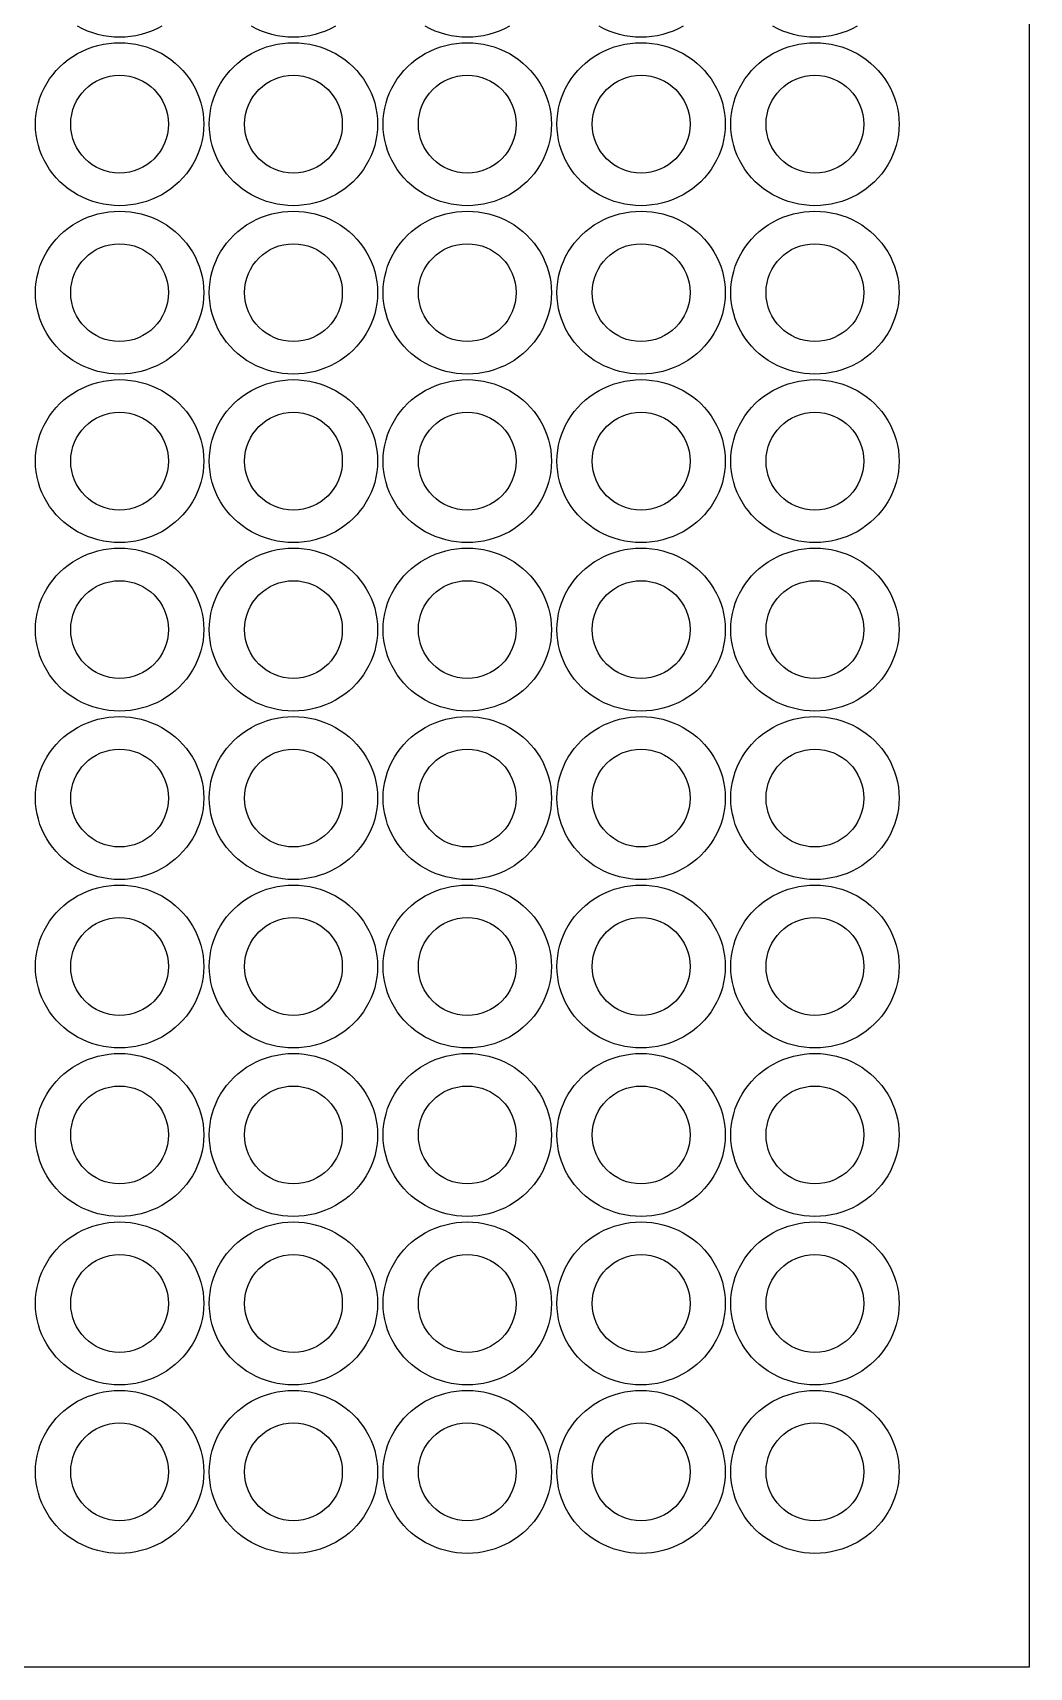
# Model space of a CAD drawing. Extents: x -40 to 224, y -344 to 113.
# Drawn here: x 132.7 to 224.5, y -343.6 to -193.2 of the extents above; entities that cross this region are included whole.
import ezdxf

# ---------------------------------------------------------------- set-up
doc = ezdxf.new("R2010")
doc.units = 0
doc.layers.add('Capa_1', color=7, linetype='CONTINUOUS')

msp = doc.modelspace()

# ---------------------------------------------------------------- linework, layer by layer
at = {"layer": 'Capa_1', "color": 7}
for points in [[(25, -44.12762), (224.46117, -44.12762), (224.46117, -343.5888), (25, -343.5888)], [(148.476584, -201.608214)], [(164.476584, -201.608214)], [(180.476584, -201.608214)], [(196.476584, -201.608214)], [(212.476584, -201.608214)], [(148.476584, -217.108214)], [(164.476584, -217.108214)], [(180.476584, -217.108214)], [(196.476584, -217.108214)], [(212.476584, -217.108214)], [(148.476584, -232.608214)], [(164.476584, -232.608214)], [(180.476584, -232.608214)], [(196.476584, -232.608214)], [(212.476584, -232.608214)], [(148.476584, -248.108214)], [(164.476584, -248.108214)], [(180.476584, -248.108214)], [(196.476584, -248.108214)], [(212.476584, -248.108214)], [(148.476584, -263.608214)], [(164.476584, -263.608214)], [(180.476584, -263.608214)], [(196.476584, -263.608214)], [(212.476584, -263.608214)], [(148.476584, -279.108214)], [(164.476584, -279.108214)], [(180.476584, -279.108214)], [(196.476584, -279.108214)], [(212.476584, -279.108214)], [(148.476584, -294.608214)], [(164.476584, -294.608214)], [(180.476584, -294.608214)], [(196.476584, -294.608214)], [(212.476584, -294.608214)], [(148.476584, -310.108214)], [(164.476584, -310.108214)], [(180.476584, -310.108214)], [(196.476584, -310.108214)], [(212.476584, -310.108214)], [(148.476584, -325.608214)], [(164.476584, -325.608214)], [(180.476584, -325.608214)], [(196.476584, -325.608214)], [(212.476584, -325.608214)]]:
    msp.add_lwpolyline(points, close=True, dxfattribs=at)
at = {"layer": 'Capa_1', "color": 5}
for points in [[(145.230584, -201.608214)], [(161.230584, -201.608214)], [(177.230584, -201.608214)], [(193.230584, -201.608214)], [(209.230584, -201.608214)], [(145.230584, -217.108214)], [(161.230584, -217.108214)], [(177.230584, -217.108214)], [(193.230584, -217.108214)], [(209.230584, -217.108214)], [(145.230584, -232.608214)], [(161.230584, -232.608214)], [(177.230584, -232.608214)], [(193.230584, -232.608214)], [(209.230584, -232.608214)], [(145.230584, -248.108214)], [(161.230584, -248.108214)], [(177.230584, -248.108214)], [(193.230584, -248.108214)], [(209.230584, -248.108214)], [(145.230584, -263.608214)], [(161.230584, -263.608214)], [(177.230584, -263.608214)], [(193.230584, -263.608214)], [(209.230584, -263.608214)], [(145.230584, -279.108214)], [(161.230584, -279.108214)], [(177.230584, -279.108214)], [(193.230584, -279.108214)], [(209.230584, -279.108214)], [(145.230584, -294.608214)], [(161.230584, -294.608214)], [(177.230584, -294.608214)], [(193.230584, -294.608214)], [(209.230584, -294.608214)], [(145.230584, -310.108214)], [(161.230584, -310.108214)], [(177.230584, -310.108214)], [(193.230584, -310.108214)], [(209.230584, -310.108214)], [(145.230584, -325.608214)], [(161.230584, -325.608214)], [(177.230584, -325.608214)], [(193.230584, -325.608214)], [(209.230584, -325.608214)]]:
    msp.add_lwpolyline(points, close=True, dxfattribs=at)
at = {"layer": 'Capa_1', "color": 7}
for points in [[(144.603584, -192.599941), (142.206963, -193.938972), (139.254204, -193.938972), (136.857583, -192.599941)], [(136.857583, -195.116486), (139.254204, -193.777455), (142.206963, -193.777455), (144.603584, -195.116486)], [(160.603584, -192.599941), (158.206963, -193.938972), (155.254204, -193.938972), (152.857583, -192.599941)], [(152.857583, -195.116486), (155.254204, -193.777455), (158.206963, -193.777455), (160.603584, -195.116486)], [(176.603584, -192.599941), (174.206963, -193.938972), (171.254204, -193.938972), (168.857583, -192.599941)], [(168.857583, -195.116486), (171.254204, -193.777455), (174.206963, -193.777455), (176.603584, -195.116486)], [(192.603584, -192.599941), (190.206963, -193.938972), (187.254204, -193.938972), (184.857583, -192.599941)], [(184.857583, -195.116486), (187.254204, -193.777455), (190.206963, -193.777455), (192.603584, -195.116486)], [(208.603584, -192.599941), (206.206963, -193.938972), (203.254204, -193.938972), (200.857583, -192.599941)], [(200.857583, -195.116486), (203.254204, -193.777455), (206.206963, -193.777455), (208.603584, -195.116486)], [(132.984583, -201.608214), (132.984583, -198.93015), (134.460962, -196.455518), (136.857583, -195.116486)], [(144.603584, -195.116486), (147.000205, -196.455518), (148.476584, -198.93015), (148.476584, -201.608214)], [(148.984583, -201.608214), (148.984583, -198.93015), (150.460962, -196.455518), (152.857583, -195.116486)], [(160.603584, -195.116486), (163.000205, -196.455518), (164.476584, -198.93015), (164.476584, -201.608214)], [(164.984583, -201.608214), (164.984583, -198.93015), (166.460962, -196.455518), (168.857583, -195.116486)], [(176.603584, -195.116486), (179.000205, -196.455518), (180.476584, -198.93015), (180.476584, -201.608214)], [(180.984583, -201.608214), (180.984583, -198.93015), (182.460962, -196.455518), (184.857583, -195.116486)], [(192.603584, -195.116486), (195.000205, -196.455518), (196.476584, -198.93015), (196.476584, -201.608214)], [(196.984583, -201.608214), (196.984583, -198.93015), (198.460962, -196.455518), (200.857583, -195.116486)], [(208.603584, -195.116486), (211.000205, -196.455518), (212.476584, -198.93015), (212.476584, -201.608214)], [(136.857583, -208.099941), (134.460962, -206.760909), (132.984583, -204.286277), (132.984583, -201.608214)], [(148.476584, -201.608214), (148.476584, -204.286277), (147.000205, -206.760909), (144.603584, -208.099941)], [(152.857583, -208.099941), (150.460962, -206.760909), (148.984583, -204.286277), (148.984583, -201.608214)], [(164.476584, -201.608214), (164.476584, -204.286277), (163.000205, -206.760909), (160.603584, -208.099941)], [(168.857583, -208.099941), (166.460962, -206.760909), (164.984583, -204.286277), (164.984583, -201.608214)], [(180.476584, -201.608214), (180.476584, -204.286277), (179.000205, -206.760909), (176.603584, -208.099941)], [(184.857583, -208.099941), (182.460962, -206.760909), (180.984583, -204.286277), (180.984583, -201.608214)], [(196.476584, -201.608214), (196.476584, -204.286277), (195.000205, -206.760909), (192.603584, -208.099941)], [(200.857583, -208.099941), (198.460962, -206.760909), (196.984583, -204.286277), (196.984583, -201.608214)], [(212.476584, -201.608214), (212.476584, -204.286277), (211.000205, -206.760909), (208.603584, -208.099941)], [(144.603584, -208.099941), (142.206963, -209.438972), (139.254204, -209.438972), (136.857583, -208.099941)], [(160.603584, -208.099941), (158.206963, -209.438972), (155.254204, -209.438972), (152.857583, -208.099941)], [(176.603584, -208.099941), (174.206963, -209.438972), (171.254204, -209.438972), (168.857583, -208.099941)], [(192.603584, -208.099941), (190.206963, -209.438972), (187.254204, -209.438972), (184.857583, -208.099941)], [(208.603584, -208.099941), (206.206963, -209.438972), (203.254204, -209.438972), (200.857583, -208.099941)], [(136.857583, -210.616486), (139.254204, -209.277455), (142.206963, -209.277455), (144.603584, -210.616486)], [(152.857583, -210.616486), (155.254204, -209.277455), (158.206963, -209.277455), (160.603584, -210.616486)], [(168.857583, -210.616486), (171.254204, -209.277455), (174.206963, -209.277455), (176.603584, -210.616486)], [(184.857583, -210.616486), (187.254204, -209.277455), (190.206963, -209.277455), (192.603584, -210.616486)], [(200.857583, -210.616486), (203.254204, -209.277455), (206.206963, -209.277455), (208.603584, -210.616486)], [(132.984583, -217.108214), (132.984583, -214.43015), (134.460962, -211.955518), (136.857583, -210.616486)], [(144.603584, -210.616486), (147.000205, -211.955518), (148.476584, -214.43015), (148.476584, -217.108214)], [(148.984583, -217.108214), (148.984583, -214.43015), (150.460962, -211.955518), (152.857583, -210.616486)], [(160.603584, -210.616486), (163.000205, -211.955518), (164.476584, -214.43015), (164.476584, -217.108214)], [(164.984583, -217.108214), (164.984583, -214.43015), (166.460962, -211.955518), (168.857583, -210.616486)], [(176.603584, -210.616486), (179.000205, -211.955518), (180.476584, -214.43015), (180.476584, -217.108214)], [(180.984583, -217.108214), (180.984583, -214.43015), (182.460962, -211.955518), (184.857583, -210.616486)], [(192.603584, -210.616486), (195.000205, -211.955518), (196.476584, -214.43015), (196.476584, -217.108214)], [(196.984583, -217.108214), (196.984583, -214.43015), (198.460962, -211.955518), (200.857583, -210.616486)], [(208.603584, -210.616486), (211.000205, -211.955518), (212.476584, -214.43015), (212.476584, -217.108214)], [(136.857583, -223.599941), (134.460962, -222.260909), (132.984583, -219.786277), (132.984583, -217.108214)], [(148.476584, -217.108214), (148.476584, -219.786277), (147.000205, -222.260909), (144.603584, -223.599941)], [(152.857583, -223.599941), (150.460962, -222.260909), (148.984583, -219.786277), (148.984583, -217.108214)], [(164.476584, -217.108214), (164.476584, -219.786277), (163.000205, -222.260909), (160.603584, -223.599941)], [(168.857583, -223.599941), (166.460962, -222.260909), (164.984583, -219.786277), (164.984583, -217.108214)], [(180.476584, -217.108214), (180.476584, -219.786277), (179.000205, -222.260909), (176.603584, -223.599941)], [(184.857583, -223.599941), (182.460962, -222.260909), (180.984583, -219.786277), (180.984583, -217.108214)], [(196.476584, -217.108214), (196.476584, -219.786277), (195.000205, -222.260909), (192.603584, -223.599941)], [(200.857583, -223.599941), (198.460962, -222.260909), (196.984583, -219.786277), (196.984583, -217.108214)], [(212.476584, -217.108214), (212.476584, -219.786277), (211.000205, -222.260909), (208.603584, -223.599941)], [(144.603584, -223.599941), (142.206963, -224.938972), (139.254204, -224.938972), (136.857583, -223.599941)], [(160.603584, -223.599941), (158.206963, -224.938972), (155.254204, -224.938972), (152.857583, -223.599941)], [(176.603584, -223.599941), (174.206963, -224.938972), (171.254204, -224.938972), (168.857583, -223.599941)], [(192.603584, -223.599941), (190.206963, -224.938972), (187.254204, -224.938972), (184.857583, -223.599941)], [(208.603584, -223.599941), (206.206963, -224.938972), (203.254204, -224.938972), (200.857583, -223.599941)], [(136.857583, -226.116486), (139.254204, -224.777455), (142.206963, -224.777455), (144.603584, -226.116486)], [(152.857583, -226.116486), (155.254204, -224.777455), (158.206963, -224.777455), (160.603584, -226.116486)], [(168.857583, -226.116486), (171.254204, -224.777455), (174.206963, -224.777455), (176.603584, -226.116486)], [(184.857583, -226.116486), (187.254204, -224.777455), (190.206963, -224.777455), (192.603584, -226.116486)], [(200.857583, -226.116486), (203.254204, -224.777455), (206.206963, -224.777455), (208.603584, -226.116486)], [(132.984583, -232.608214), (132.984583, -229.93015), (134.460962, -227.455518), (136.857583, -226.116486)], [(144.603584, -226.116486), (147.000205, -227.455518), (148.476584, -229.93015), (148.476584, -232.608214)], [(148.984583, -232.608214), (148.984583, -229.93015), (150.460962, -227.455518), (152.857583, -226.116486)], [(160.603584, -226.116486), (163.000205, -227.455518), (164.476584, -229.93015), (164.476584, -232.608214)], [(164.984583, -232.608214), (164.984583, -229.93015), (166.460962, -227.455518), (168.857583, -226.116486)], [(176.603584, -226.116486), (179.000205, -227.455518), (180.476584, -229.93015), (180.476584, -232.608214)], [(180.984583, -232.608214), (180.984583, -229.93015), (182.460962, -227.455518), (184.857583, -226.116486)], [(192.603584, -226.116486), (195.000205, -227.455518), (196.476584, -229.93015), (196.476584, -232.608214)], [(196.984583, -232.608214), (196.984583, -229.93015), (198.460962, -227.455518), (200.857583, -226.116486)], [(208.603584, -226.116486), (211.000205, -227.455518), (212.476584, -229.93015), (212.476584, -232.608214)], [(136.857583, -239.099941), (134.460962, -237.760909), (132.984583, -235.286277), (132.984583, -232.608214)], [(148.476584, -232.608214), (148.476584, -235.286277), (147.000205, -237.760909), (144.603584, -239.099941)], [(152.857583, -239.099941), (150.460962, -237.760909), (148.984583, -235.286277), (148.984583, -232.608214)], [(164.476584, -232.608214), (164.476584, -235.286277), (163.000205, -237.760909), (160.603584, -239.099941)], [(168.857583, -239.099941), (166.460962, -237.760909), (164.984583, -235.286277), (164.984583, -232.608214)], [(180.476584, -232.608214), (180.476584, -235.286277), (179.000205, -237.760909), (176.603584, -239.099941)], [(184.857583, -239.099941), (182.460962, -237.760909), (180.984583, -235.286277), (180.984583, -232.608214)], [(196.476584, -232.608214), (196.476584, -235.286277), (195.000205, -237.760909), (192.603584, -239.099941)], [(200.857583, -239.099941), (198.460962, -237.760909), (196.984583, -235.286277), (196.984583, -232.608214)], [(212.476584, -232.608214), (212.476584, -235.286277), (211.000205, -237.760909), (208.603584, -239.099941)], [(144.603584, -239.099941), (142.206963, -240.438972), (139.254204, -240.438972), (136.857583, -239.099941)], [(160.603584, -239.099941), (158.206963, -240.438972), (155.254204, -240.438972), (152.857583, -239.099941)], [(176.603584, -239.099941), (174.206963, -240.438972), (171.254204, -240.438972), (168.857583, -239.099941)], [(192.603584, -239.099941), (190.206963, -240.438972), (187.254204, -240.438972), (184.857583, -239.099941)], [(208.603584, -239.099941), (206.206963, -240.438972), (203.254204, -240.438972), (200.857583, -239.099941)], [(136.857583, -241.616486), (139.254204, -240.277455), (142.206963, -240.277455), (144.603584, -241.616486)], [(152.857583, -241.616486), (155.254204, -240.277455), (158.206963, -240.277455), (160.603584, -241.616486)], [(168.857583, -241.616486), (171.254204, -240.277455), (174.206963, -240.277455), (176.603584, -241.616486)], [(184.857583, -241.616486), (187.254204, -240.277455), (190.206963, -240.277455), (192.603584, -241.616486)], [(200.857583, -241.616486), (203.254204, -240.277455), (206.206963, -240.277455), (208.603584, -241.616486)], [(132.984583, -248.108214), (132.984583, -245.43015), (134.460962, -242.955518), (136.857583, -241.616486)], [(144.603584, -241.616486), (147.000205, -242.955518), (148.476584, -245.43015), (148.476584, -248.108214)], [(148.984583, -248.108214), (148.984583, -245.43015), (150.460962, -242.955518), (152.857583, -241.616486)], [(160.603584, -241.616486), (163.000205, -242.955518), (164.476584, -245.43015), (164.476584, -248.108214)], [(164.984583, -248.108214), (164.984583, -245.43015), (166.460962, -242.955518), (168.857583, -241.616486)], [(176.603584, -241.616486), (179.000205, -242.955518), (180.476584, -245.43015), (180.476584, -248.108214)], [(180.984583, -248.108214), (180.984583, -245.43015), (182.460962, -242.955518), (184.857583, -241.616486)], [(192.603584, -241.616486), (195.000205, -242.955518), (196.476584, -245.43015), (196.476584, -248.108214)], [(196.984583, -248.108214), (196.984583, -245.43015), (198.460962, -242.955518), (200.857583, -241.616486)], [(208.603584, -241.616486), (211.000205, -242.955518), (212.476584, -245.43015), (212.476584, -248.108214)], [(136.857583, -254.599941), (134.460962, -253.260909), (132.984583, -250.786277), (132.984583, -248.108214)], [(148.476584, -248.108214), (148.476584, -250.786277), (147.000205, -253.260909), (144.603584, -254.599941)], [(152.857583, -254.599941), (150.460962, -253.260909), (148.984583, -250.786277), (148.984583, -248.108214)], [(164.476584, -248.108214), (164.476584, -250.786277), (163.000205, -253.260909), (160.603584, -254.599941)], [(168.857583, -254.599941), (166.460962, -253.260909), (164.984583, -250.786277), (164.984583, -248.108214)], [(180.476584, -248.108214), (180.476584, -250.786277), (179.000205, -253.260909), (176.603584, -254.599941)], [(184.857583, -254.599941), (182.460962, -253.260909), (180.984583, -250.786277), (180.984583, -248.108214)], [(196.476584, -248.108214), (196.476584, -250.786277), (195.000205, -253.260909), (192.603584, -254.599941)], [(200.857583, -254.599941), (198.460962, -253.260909), (196.984583, -250.786277), (196.984583, -248.108214)], [(212.476584, -248.108214), (212.476584, -250.786277), (211.000205, -253.260909), (208.603584, -254.599941)], [(144.603584, -254.599941), (142.206963, -255.938972), (139.254204, -255.938972), (136.857583, -254.599941)], [(160.603584, -254.599941), (158.206963, -255.938972), (155.254204, -255.938972), (152.857583, -254.599941)], [(176.603584, -254.599941), (174.206963, -255.938972), (171.254204, -255.938972), (168.857583, -254.599941)], [(192.603584, -254.599941), (190.206963, -255.938972), (187.254204, -255.938972), (184.857583, -254.599941)], [(208.603584, -254.599941), (206.206963, -255.938972), (203.254204, -255.938972), (200.857583, -254.599941)], [(132.984583, -263.608214), (132.984583, -260.93015), (134.460962, -258.455518), (136.857583, -257.116486)], [(136.857583, -257.116486), (139.254204, -255.777455), (142.206963, -255.777455), (144.603584, -257.116486)], [(144.603584, -257.116486), (147.000205, -258.455518), (148.476584, -260.93015), (148.476584, -263.608214)], [(148.984583, -263.608214), (148.984583, -260.93015), (150.460962, -258.455518), (152.857583, -257.116486)], [(152.857583, -257.116486), (155.254204, -255.777455), (158.206963, -255.777455), (160.603584, -257.116486)], [(160.603584, -257.116486), (163.000205, -258.455518), (164.476584, -260.93015), (164.476584, -263.608214)], [(164.984583, -263.608214), (164.984583, -260.93015), (166.460962, -258.455518), (168.857583, -257.116486)], [(168.857583, -257.116486), (171.254204, -255.777455), (174.206963, -255.777455), (176.603584, -257.116486)], [(176.603584, -257.116486), (179.000205, -258.455518), (180.476584, -260.93015), (180.476584, -263.608214)], [(180.984583, -263.608214), (180.984583, -260.93015), (182.460962, -258.455518), (184.857583, -257.116486)], [(184.857583, -257.116486), (187.254204, -255.777455), (190.206963, -255.777455), (192.603584, -257.116486)], [(192.603584, -257.116486), (195.000205, -258.455518), (196.476584, -260.93015), (196.476584, -263.608214)], [(196.984583, -263.608214), (196.984583, -260.93015), (198.460962, -258.455518), (200.857583, -257.116486)], [(200.857583, -257.116486), (203.254204, -255.777455), (206.206963, -255.777455), (208.603584, -257.116486)], [(208.603584, -257.116486), (211.000205, -258.455518), (212.476584, -260.93015), (212.476584, -263.608214)], [(136.857583, -270.099941), (134.460962, -268.760909), (132.984583, -266.286277), (132.984583, -263.608214)], [(148.476584, -263.608214), (148.476584, -266.286277), (147.000205, -268.760909), (144.603584, -270.099941)], [(152.857583, -270.099941), (150.460962, -268.760909), (148.984583, -266.286277), (148.984583, -263.608214)], [(164.476584, -263.608214), (164.476584, -266.286277), (163.000205, -268.760909), (160.603584, -270.099941)], [(168.857583, -270.099941), (166.460962, -268.760909), (164.984583, -266.286277), (164.984583, -263.608214)], [(180.476584, -263.608214), (180.476584, -266.286277), (179.000205, -268.760909), (176.603584, -270.099941)], [(184.857583, -270.099941), (182.460962, -268.760909), (180.984583, -266.286277), (180.984583, -263.608214)], [(196.476584, -263.608214), (196.476584, -266.286277), (195.000205, -268.760909), (192.603584, -270.099941)], [(200.857583, -270.099941), (198.460962, -268.760909), (196.984583, -266.286277), (196.984583, -263.608214)], [(212.476584, -263.608214), (212.476584, -266.286277), (211.000205, -268.760909), (208.603584, -270.099941)], [(144.603584, -270.099941), (142.206963, -271.438972), (139.254204, -271.438972), (136.857583, -270.099941)], [(160.603584, -270.099941), (158.206963, -271.438972), (155.254204, -271.438972), (152.857583, -270.099941)], [(176.603584, -270.099941), (174.206963, -271.438972), (171.254204, -271.438972), (168.857583, -270.099941)], [(192.603584, -270.099941), (190.206963, -271.438972), (187.254204, -271.438972), (184.857583, -270.099941)], [(208.603584, -270.099941), (206.206963, -271.438972), (203.254204, -271.438972), (200.857583, -270.099941)], [(136.857583, -272.616486), (139.254204, -271.277455), (142.206963, -271.277455), (144.603584, -272.616486)], [(152.857583, -272.616486), (155.254204, -271.277455), (158.206963, -271.277455), (160.603584, -272.616486)], [(168.857583, -272.616486), (171.254204, -271.277455), (174.206963, -271.277455), (176.603584, -272.616486)], [(184.857583, -272.616486), (187.254204, -271.277455), (190.206963, -271.277455), (192.603584, -272.616486)], [(200.857583, -272.616486), (203.254204, -271.277455), (206.206963, -271.277455), (208.603584, -272.616486)], [(132.984583, -279.108214), (132.984583, -276.43015), (134.460962, -273.955518), (136.857583, -272.616486)], [(144.603584, -272.616486), (147.000205, -273.955518), (148.476584, -276.43015), (148.476584, -279.108214)], [(148.984583, -279.108214), (148.984583, -276.43015), (150.460962, -273.955518), (152.857583, -272.616486)], [(160.603584, -272.616486), (163.000205, -273.955518), (164.476584, -276.43015), (164.476584, -279.108214)], [(164.984583, -279.108214), (164.984583, -276.43015), (166.460962, -273.955518), (168.857583, -272.616486)], [(176.603584, -272.616486), (179.000205, -273.955518), (180.476584, -276.43015), (180.476584, -279.108214)], [(180.984583, -279.108214), (180.984583, -276.43015), (182.460962, -273.955518), (184.857583, -272.616486)], [(192.603584, -272.616486), (195.000205, -273.955518), (196.476584, -276.43015), (196.476584, -279.108214)], [(196.984583, -279.108214), (196.984583, -276.43015), (198.460962, -273.955518), (200.857583, -272.616486)], [(208.603584, -272.616486), (211.000205, -273.955518), (212.476584, -276.43015), (212.476584, -279.108214)], [(136.857583, -285.599941), (134.460962, -284.260909), (132.984583, -281.786277), (132.984583, -279.108214)], [(148.476584, -279.108214), (148.476584, -281.786277), (147.000205, -284.260909), (144.603584, -285.599941)], [(152.857583, -285.599941), (150.460962, -284.260909), (148.984583, -281.786277), (148.984583, -279.108214)], [(164.476584, -279.108214), (164.476584, -281.786277), (163.000205, -284.260909), (160.603584, -285.599941)], [(168.857583, -285.599941), (166.460962, -284.260909), (164.984583, -281.786277), (164.984583, -279.108214)], [(180.476584, -279.108214), (180.476584, -281.786277), (179.000205, -284.260909), (176.603584, -285.599941)], [(184.857583, -285.599941), (182.460962, -284.260909), (180.984583, -281.786277), (180.984583, -279.108214)], [(196.476584, -279.108214), (196.476584, -281.786277), (195.000205, -284.260909), (192.603584, -285.599941)], [(200.857583, -285.599941), (198.460962, -284.260909), (196.984583, -281.786277), (196.984583, -279.108214)], [(212.476584, -279.108214), (212.476584, -281.786277), (211.000205, -284.260909), (208.603584, -285.599941)], [(144.603584, -285.599941), (142.206963, -286.938972), (139.254204, -286.938972), (136.857583, -285.599941)], [(160.603584, -285.599941), (158.206963, -286.938972), (155.254204, -286.938972), (152.857583, -285.599941)], [(176.603584, -285.599941), (174.206963, -286.938972), (171.254204, -286.938972), (168.857583, -285.599941)], [(192.603584, -285.599941), (190.206963, -286.938972), (187.254204, -286.938972), (184.857583, -285.599941)], [(208.603584, -285.599941), (206.206963, -286.938972), (203.254204, -286.938972), (200.857583, -285.599941)], [(136.857583, -288.116486), (139.254204, -286.777455), (142.206963, -286.777455), (144.603584, -288.116486)], [(152.857583, -288.116486), (155.254204, -286.777455), (158.206963, -286.777455), (160.603584, -288.116486)], [(168.857583, -288.116486), (171.254204, -286.777455), (174.206963, -286.777455), (176.603584, -288.116486)], [(184.857583, -288.116486), (187.254204, -286.777455), (190.206963, -286.777455), (192.603584, -288.116486)], [(200.857583, -288.116486), (203.254204, -286.777455), (206.206963, -286.777455), (208.603584, -288.116486)], [(132.984583, -294.608214), (132.984583, -291.93015), (134.460962, -289.455518), (136.857583, -288.116486)], [(144.603584, -288.116486), (147.000205, -289.455518), (148.476584, -291.93015), (148.476584, -294.608214)], [(148.984583, -294.608214), (148.984583, -291.93015), (150.460962, -289.455518), (152.857583, -288.116486)], [(160.603584, -288.116486), (163.000205, -289.455518), (164.476584, -291.93015), (164.476584, -294.608214)], [(164.984583, -294.608214), (164.984583, -291.93015), (166.460962, -289.455518), (168.857583, -288.116486)], [(176.603584, -288.116486), (179.000205, -289.455518), (180.476584, -291.93015), (180.476584, -294.608214)], [(180.984583, -294.608214), (180.984583, -291.93015), (182.460962, -289.455518), (184.857583, -288.116486)], [(192.603584, -288.116486), (195.000205, -289.455518), (196.476584, -291.93015), (196.476584, -294.608214)], [(196.984583, -294.608214), (196.984583, -291.93015), (198.460962, -289.455518), (200.857583, -288.116486)], [(208.603584, -288.116486), (211.000205, -289.455518), (212.476584, -291.93015), (212.476584, -294.608214)], [(136.857583, -301.099941), (134.460962, -299.760909), (132.984583, -297.286277), (132.984583, -294.608214)], [(148.476584, -294.608214), (148.476584, -297.286277), (147.000205, -299.760909), (144.603584, -301.099941)], [(152.857583, -301.099941), (150.460962, -299.760909), (148.984583, -297.286277), (148.984583, -294.608214)], [(164.476584, -294.608214), (164.476584, -297.286277), (163.000205, -299.760909), (160.603584, -301.099941)], [(168.857583, -301.099941), (166.460962, -299.760909), (164.984583, -297.286277), (164.984583, -294.608214)], [(180.476584, -294.608214), (180.476584, -297.286277), (179.000205, -299.760909), (176.603584, -301.099941)], [(184.857583, -301.099941), (182.460962, -299.760909), (180.984583, -297.286277), (180.984583, -294.608214)], [(196.476584, -294.608214), (196.476584, -297.286277), (195.000205, -299.760909), (192.603584, -301.099941)], [(200.857583, -301.099941), (198.460962, -299.760909), (196.984583, -297.286277), (196.984583, -294.608214)], [(212.476584, -294.608214), (212.476584, -297.286277), (211.000205, -299.760909), (208.603584, -301.099941)], [(144.603584, -301.099941), (142.206963, -302.438972), (139.254204, -302.438972), (136.857583, -301.099941)], [(136.857583, -303.616486), (139.254204, -302.277455), (142.206963, -302.277455), (144.603584, -303.616486)], [(160.603584, -301.099941), (158.206963, -302.438972), (155.254204, -302.438972), (152.857583, -301.099941)], [(152.857583, -303.616486), (155.254204, -302.277455), (158.206963, -302.277455), (160.603584, -303.616486)], [(176.603584, -301.099941), (174.206963, -302.438972), (171.254204, -302.438972), (168.857583, -301.099941)], [(168.857583, -303.616486), (171.254204, -302.277455), (174.206963, -302.277455), (176.603584, -303.616486)], [(192.603584, -301.099941), (190.206963, -302.438972), (187.254204, -302.438972), (184.857583, -301.099941)], [(184.857583, -303.616486), (187.254204, -302.277455), (190.206963, -302.277455), (192.603584, -303.616486)], [(208.603584, -301.099941), (206.206963, -302.438972), (203.254204, -302.438972), (200.857583, -301.099941)], [(200.857583, -303.616486), (203.254204, -302.277455), (206.206963, -302.277455), (208.603584, -303.616486)], [(132.984583, -310.108214), (132.984583, -307.43015), (134.460962, -304.955518), (136.857583, -303.616486)], [(144.603584, -303.616486), (147.000205, -304.955518), (148.476584, -307.43015), (148.476584, -310.108214)], [(148.984583, -310.108214), (148.984583, -307.43015), (150.460962, -304.955518), (152.857583, -303.616486)], [(160.603584, -303.616486), (163.000205, -304.955518), (164.476584, -307.43015), (164.476584, -310.108214)], [(164.984583, -310.108214), (164.984583, -307.43015), (166.460962, -304.955518), (168.857583, -303.616486)], [(176.603584, -303.616486), (179.000205, -304.955518), (180.476584, -307.43015), (180.476584, -310.108214)], [(180.984583, -310.108214), (180.984583, -307.43015), (182.460962, -304.955518), (184.857583, -303.616486)], [(192.603584, -303.616486), (195.000205, -304.955518), (196.476584, -307.43015), (196.476584, -310.108214)], [(196.984583, -310.108214), (196.984583, -307.43015), (198.460962, -304.955518), (200.857583, -303.616486)], [(208.603584, -303.616486), (211.000205, -304.955518), (212.476584, -307.43015), (212.476584, -310.108214)], [(136.857583, -316.599941), (134.460962, -315.260909), (132.984583, -312.786277), (132.984583, -310.108214)], [(148.476584, -310.108214), (148.476584, -312.786277), (147.000205, -315.260909), (144.603584, -316.599941)], [(152.857583, -316.599941), (150.460962, -315.260909), (148.984583, -312.786277), (148.984583, -310.108214)], [(164.476584, -310.108214), (164.476584, -312.786277), (163.000205, -315.260909), (160.603584, -316.599941)], [(168.857583, -316.599941), (166.460962, -315.260909), (164.984583, -312.786277), (164.984583, -310.108214)], [(180.476584, -310.108214), (180.476584, -312.786277), (179.000205, -315.260909), (176.603584, -316.599941)], [(184.857583, -316.599941), (182.460962, -315.260909), (180.984583, -312.786277), (180.984583, -310.108214)], [(196.476584, -310.108214), (196.476584, -312.786277), (195.000205, -315.260909), (192.603584, -316.599941)], [(200.857583, -316.599941), (198.460962, -315.260909), (196.984583, -312.786277), (196.984583, -310.108214)], [(212.476584, -310.108214), (212.476584, -312.786277), (211.000205, -315.260909), (208.603584, -316.599941)], [(144.603584, -316.599941), (142.206963, -317.938972), (139.254204, -317.938972), (136.857583, -316.599941)], [(160.603584, -316.599941), (158.206963, -317.938972), (155.254204, -317.938972), (152.857583, -316.599941)], [(176.603584, -316.599941), (174.206963, -317.938972), (171.254204, -317.938972), (168.857583, -316.599941)], [(192.603584, -316.599941), (190.206963, -317.938972), (187.254204, -317.938972), (184.857583, -316.599941)], [(208.603584, -316.599941), (206.206963, -317.938972), (203.254204, -317.938972), (200.857583, -316.599941)], [(136.857583, -319.116486), (139.254204, -317.777455), (142.206963, -317.777455), (144.603584, -319.116486)], [(152.857583, -319.116486), (155.254204, -317.777455), (158.206963, -317.777455), (160.603584, -319.116486)], [(168.857583, -319.116486), (171.254204, -317.777455), (174.206963, -317.777455), (176.603584, -319.116486)], [(184.857583, -319.116486), (187.254204, -317.777455), (190.206963, -317.777455), (192.603584, -319.116486)], [(200.857583, -319.116486), (203.254204, -317.777455), (206.206963, -317.777455), (208.603584, -319.116486)], [(132.984583, -325.608214), (132.984583, -322.93015), (134.460962, -320.455518), (136.857583, -319.116486)], [(144.603584, -319.116486), (147.000205, -320.455518), (148.476584, -322.93015), (148.476584, -325.608214)], [(148.984583, -325.608214), (148.984583, -322.93015), (150.460962, -320.455518), (152.857583, -319.116486)], [(160.603584, -319.116486), (163.000205, -320.455518), (164.476584, -322.93015), (164.476584, -325.608214)], [(164.984583, -325.608214), (164.984583, -322.93015), (166.460962, -320.455518), (168.857583, -319.116486)], [(176.603584, -319.116486), (179.000205, -320.455518), (180.476584, -322.93015), (180.476584, -325.608214)], [(180.984583, -325.608214), (180.984583, -322.93015), (182.460962, -320.455518), (184.857583, -319.116486)], [(192.603584, -319.116486), (195.000205, -320.455518), (196.476584, -322.93015), (196.476584, -325.608214)], [(196.984583, -325.608214), (196.984583, -322.93015), (198.460962, -320.455518), (200.857583, -319.116486)], [(208.603584, -319.116486), (211.000205, -320.455518), (212.476584, -322.93015), (212.476584, -325.608214)], [(136.857583, -332.099941), (134.460962, -330.760909), (132.984583, -328.286277), (132.984583, -325.608214)], [(148.476584, -325.608214), (148.476584, -328.286277), (147.000205, -330.760909), (144.603584, -332.099941)], [(152.857583, -332.099941), (150.460962, -330.760909), (148.984583, -328.286277), (148.984583, -325.608214)], [(164.476584, -325.608214), (164.476584, -328.286277), (163.000205, -330.760909), (160.603584, -332.099941)], [(168.857583, -332.099941), (166.460962, -330.760909), (164.984583, -328.286277), (164.984583, -325.608214)], [(180.476584, -325.608214), (180.476584, -328.286277), (179.000205, -330.760909), (176.603584, -332.099941)], [(184.857583, -332.099941), (182.460962, -330.760909), (180.984583, -328.286277), (180.984583, -325.608214)], [(196.476584, -325.608214), (196.476584, -328.286277), (195.000205, -330.760909), (192.603584, -332.099941)], [(200.857583, -332.099941), (198.460962, -330.760909), (196.984583, -328.286277), (196.984583, -325.608214)], [(212.476584, -325.608214), (212.476584, -328.286277), (211.000205, -330.760909), (208.603584, -332.099941)], [(144.603584, -332.099941), (142.206963, -333.438972), (139.254204, -333.438972), (136.857583, -332.099941)], [(160.603584, -332.099941), (158.206963, -333.438972), (155.254204, -333.438972), (152.857583, -332.099941)], [(176.603584, -332.099941), (174.206963, -333.438972), (171.254204, -333.438972), (168.857583, -332.099941)], [(192.603584, -332.099941), (190.206963, -333.438972), (187.254204, -333.438972), (184.857583, -332.099941)], [(208.603584, -332.099941), (206.206963, -333.438972), (203.254204, -333.438972), (200.857583, -332.099941)]]:
    msp.add_open_spline(points, degree=3, dxfattribs=at)
at = {"layer": 'Capa_1', "color": 5}
for points in [[(136.230584, -201.608214), (136.230584, -199.122932), (138.245302, -197.108214), (140.730584, -197.108214)], [(140.730584, -197.108214), (143.215865, -197.108214), (145.230583, -199.122932), (145.230584, -201.608214)], [(152.230584, -201.608214), (152.230584, -199.122932), (154.245302, -197.108214), (156.730584, -197.108214)], [(156.730584, -197.108214), (159.215865, -197.108214), (161.230583, -199.122932), (161.230584, -201.608214)], [(168.230584, -201.608214), (168.230584, -199.122932), (170.245302, -197.108214), (172.730584, -197.108214)], [(172.730584, -197.108214), (175.215865, -197.108214), (177.230583, -199.122932), (177.230584, -201.608214)], [(184.230584, -201.608214), (184.230584, -199.122932), (186.245302, -197.108214), (188.730584, -197.108214)], [(188.730584, -197.108214), (191.215865, -197.108214), (193.230583, -199.122932), (193.230584, -201.608214)], [(200.230584, -201.608214), (200.230584, -199.122932), (202.245302, -197.108214), (204.730584, -197.108214)], [(204.730584, -197.108214), (207.215865, -197.108214), (209.230583, -199.122932), (209.230584, -201.608214)], [(140.730584, -206.108213), (138.245302, -206.108213), (136.230584, -204.093495), (136.230584, -201.608214)], [(145.230584, -201.608214), (145.230583, -204.093495), (143.215865, -206.108213), (140.730584, -206.108213)], [(156.730584, -206.108213), (154.245302, -206.108213), (152.230584, -204.093495), (152.230584, -201.608214)], [(161.230584, -201.608214), (161.230583, -204.093495), (159.215865, -206.108213), (156.730584, -206.108213)], [(172.730584, -206.108213), (170.245302, -206.108213), (168.230584, -204.093495), (168.230584, -201.608214)], [(177.230584, -201.608214), (177.230583, -204.093495), (175.215865, -206.108213), (172.730584, -206.108213)], [(188.730584, -206.108213), (186.245302, -206.108213), (184.230584, -204.093495), (184.230584, -201.608214)], [(193.230584, -201.608214), (193.230583, -204.093495), (191.215865, -206.108213), (188.730584, -206.108213)], [(204.730584, -206.108213), (202.245302, -206.108213), (200.230584, -204.093495), (200.230584, -201.608214)], [(209.230584, -201.608214), (209.230583, -204.093495), (207.215865, -206.108213), (204.730584, -206.108213)], [(136.230584, -217.108214), (136.230584, -214.622932), (138.245302, -212.608214), (140.730584, -212.608214)], [(140.730584, -212.608214), (143.215865, -212.608214), (145.230583, -214.622932), (145.230584, -217.108214)], [(152.230584, -217.108214), (152.230584, -214.622932), (154.245302, -212.608214), (156.730584, -212.608214)], [(156.730584, -212.608214), (159.215865, -212.608214), (161.230583, -214.622932), (161.230584, -217.108214)], [(168.230584, -217.108214), (168.230584, -214.622932), (170.245302, -212.608214), (172.730584, -212.608214)], [(172.730584, -212.608214), (175.215865, -212.608214), (177.230583, -214.622932), (177.230584, -217.108214)], [(184.230584, -217.108214), (184.230584, -214.622932), (186.245302, -212.608214), (188.730584, -212.608214)], [(188.730584, -212.608214), (191.215865, -212.608214), (193.230583, -214.622932), (193.230584, -217.108214)], [(200.230584, -217.108214), (200.230584, -214.622932), (202.245302, -212.608214), (204.730584, -212.608214)], [(204.730584, -212.608214), (207.215865, -212.608214), (209.230583, -214.622932), (209.230584, -217.108214)], [(140.730584, -221.608213), (138.245302, -221.608213), (136.230584, -219.593495), (136.230584, -217.108214)], [(145.230584, -217.108214), (145.230583, -219.593495), (143.215865, -221.608213), (140.730584, -221.608213)], [(156.730584, -221.608213), (154.245302, -221.608213), (152.230584, -219.593495), (152.230584, -217.108214)], [(161.230584, -217.108214), (161.230583, -219.593495), (159.215865, -221.608213), (156.730584, -221.608213)], [(172.730584, -221.608213), (170.245302, -221.608213), (168.230584, -219.593495), (168.230584, -217.108214)], [(177.230584, -217.108214), (177.230583, -219.593495), (175.215865, -221.608213), (172.730584, -221.608213)], [(188.730584, -221.608213), (186.245302, -221.608213), (184.230584, -219.593495), (184.230584, -217.108214)], [(193.230584, -217.108214), (193.230583, -219.593495), (191.215865, -221.608213), (188.730584, -221.608213)], [(204.730584, -221.608213), (202.245302, -221.608213), (200.230584, -219.593495), (200.230584, -217.108214)], [(209.230584, -217.108214), (209.230583, -219.593495), (207.215865, -221.608213), (204.730584, -221.608213)], [(136.230584, -232.608214), (136.230584, -230.122932), (138.245302, -228.108214), (140.730584, -228.108214)], [(140.730584, -228.108214), (143.215865, -228.108214), (145.230583, -230.122932), (145.230584, -232.608214)], [(152.230584, -232.608214), (152.230584, -230.122932), (154.245302, -228.108214), (156.730584, -228.108214)], [(156.730584, -228.108214), (159.215865, -228.108214), (161.230583, -230.122932), (161.230584, -232.608214)], [(168.230584, -232.608214), (168.230584, -230.122932), (170.245302, -228.108214), (172.730584, -228.108214)], [(172.730584, -228.108214), (175.215865, -228.108214), (177.230583, -230.122932), (177.230584, -232.608214)], [(184.230584, -232.608214), (184.230584, -230.122932), (186.245302, -228.108214), (188.730584, -228.108214)], [(188.730584, -228.108214), (191.215865, -228.108214), (193.230583, -230.122932), (193.230584, -232.608214)], [(200.230584, -232.608214), (200.230584, -230.122932), (202.245302, -228.108214), (204.730584, -228.108214)], [(204.730584, -228.108214), (207.215865, -228.108214), (209.230583, -230.122932), (209.230584, -232.608214)], [(140.730584, -237.108213), (138.245302, -237.108213), (136.230584, -235.093495), (136.230584, -232.608214)], [(145.230584, -232.608214), (145.230583, -235.093495), (143.215865, -237.108213), (140.730584, -237.108213)], [(156.730584, -237.108213), (154.245302, -237.108213), (152.230584, -235.093495), (152.230584, -232.608214)], [(161.230584, -232.608214), (161.230583, -235.093495), (159.215865, -237.108213), (156.730584, -237.108213)], [(172.730584, -237.108213), (170.245302, -237.108213), (168.230584, -235.093495), (168.230584, -232.608214)], [(177.230584, -232.608214), (177.230583, -235.093495), (175.215865, -237.108213), (172.730584, -237.108213)], [(188.730584, -237.108213), (186.245302, -237.108213), (184.230584, -235.093495), (184.230584, -232.608214)], [(193.230584, -232.608214), (193.230583, -235.093495), (191.215865, -237.108213), (188.730584, -237.108213)], [(204.730584, -237.108213), (202.245302, -237.108213), (200.230584, -235.093495), (200.230584, -232.608214)], [(209.230584, -232.608214), (209.230583, -235.093495), (207.215865, -237.108213), (204.730584, -237.108213)], [(136.230584, -248.108214), (136.230584, -245.622932), (138.245302, -243.608214), (140.730584, -243.608214)], [(140.730584, -243.608214), (143.215865, -243.608214), (145.230583, -245.622932), (145.230584, -248.108214)], [(152.230584, -248.108214), (152.230584, -245.622932), (154.245302, -243.608214), (156.730584, -243.608214)], [(156.730584, -243.608214), (159.215865, -243.608214), (161.230583, -245.622932), (161.230584, -248.108214)], [(168.230584, -248.108214), (168.230584, -245.622932), (170.245302, -243.608214), (172.730584, -243.608214)], [(172.730584, -243.608214), (175.215865, -243.608214), (177.230583, -245.622932), (177.230584, -248.108214)], [(184.230584, -248.108214), (184.230584, -245.622932), (186.245302, -243.608214), (188.730584, -243.608214)], [(188.730584, -243.608214), (191.215865, -243.608214), (193.230583, -245.622932), (193.230584, -248.108214)], [(200.230584, -248.108214), (200.230584, -245.622932), (202.245302, -243.608214), (204.730584, -243.608214)], [(204.730584, -243.608214), (207.215865, -243.608214), (209.230583, -245.622932), (209.230584, -248.108214)], [(140.730584, -252.608213), (138.245302, -252.608213), (136.230584, -250.593495), (136.230584, -248.108214)], [(145.230584, -248.108214), (145.230583, -250.593495), (143.215865, -252.608213), (140.730584, -252.608213)], [(156.730584, -252.608213), (154.245302, -252.608213), (152.230584, -250.593495), (152.230584, -248.108214)], [(161.230584, -248.108214), (161.230583, -250.593495), (159.215865, -252.608213), (156.730584, -252.608213)], [(172.730584, -252.608213), (170.245302, -252.608213), (168.230584, -250.593495), (168.230584, -248.108214)], [(177.230584, -248.108214), (177.230583, -250.593495), (175.215865, -252.608213), (172.730584, -252.608213)], [(188.730584, -252.608213), (186.245302, -252.608213), (184.230584, -250.593495), (184.230584, -248.108214)], [(193.230584, -248.108214), (193.230583, -250.593495), (191.215865, -252.608213), (188.730584, -252.608213)], [(204.730584, -252.608213), (202.245302, -252.608213), (200.230584, -250.593495), (200.230584, -248.108214)], [(209.230584, -248.108214), (209.230583, -250.593495), (207.215865, -252.608213), (204.730584, -252.608213)], [(136.230584, -263.608214), (136.230584, -261.122932), (138.245302, -259.108214), (140.730584, -259.108214)], [(140.730584, -259.108214), (143.215865, -259.108214), (145.230583, -261.122932), (145.230584, -263.608214)], [(152.230584, -263.608214), (152.230584, -261.122932), (154.245302, -259.108214), (156.730584, -259.108214)], [(156.730584, -259.108214), (159.215865, -259.108214), (161.230583, -261.122932), (161.230584, -263.608214)], [(168.230584, -263.608214), (168.230584, -261.122932), (170.245302, -259.108214), (172.730584, -259.108214)], [(172.730584, -259.108214), (175.215865, -259.108214), (177.230583, -261.122932), (177.230584, -263.608214)], [(184.230584, -263.608214), (184.230584, -261.122932), (186.245302, -259.108214), (188.730584, -259.108214)], [(188.730584, -259.108214), (191.215865, -259.108214), (193.230583, -261.122932), (193.230584, -263.608214)], [(200.230584, -263.608214), (200.230584, -261.122932), (202.245302, -259.108214), (204.730584, -259.108214)], [(204.730584, -259.108214), (207.215865, -259.108214), (209.230583, -261.122932), (209.230584, -263.608214)], [(140.730584, -268.108213), (138.245302, -268.108213), (136.230584, -266.093495), (136.230584, -263.608214)], [(145.230584, -263.608214), (145.230583, -266.093495), (143.215865, -268.108213), (140.730584, -268.108213)], [(156.730584, -268.108213), (154.245302, -268.108213), (152.230584, -266.093495), (152.230584, -263.608214)], [(161.230584, -263.608214), (161.230583, -266.093495), (159.215865, -268.108213), (156.730584, -268.108213)], [(172.730584, -268.108213), (170.245302, -268.108213), (168.230584, -266.093495), (168.230584, -263.608214)], [(177.230584, -263.608214), (177.230583, -266.093495), (175.215865, -268.108213), (172.730584, -268.108213)], [(188.730584, -268.108213), (186.245302, -268.108213), (184.230584, -266.093495), (184.230584, -263.608214)], [(193.230584, -263.608214), (193.230583, -266.093495), (191.215865, -268.108213), (188.730584, -268.108213)], [(204.730584, -268.108213), (202.245302, -268.108213), (200.230584, -266.093495), (200.230584, -263.608214)], [(209.230584, -263.608214), (209.230583, -266.093495), (207.215865, -268.108213), (204.730584, -268.108213)], [(136.230584, -279.108214), (136.230584, -276.622932), (138.245302, -274.608214), (140.730584, -274.608214)], [(140.730584, -274.608214), (143.215865, -274.608214), (145.230583, -276.622932), (145.230584, -279.108214)], [(152.230584, -279.108214), (152.230584, -276.622932), (154.245302, -274.608214), (156.730584, -274.608214)], [(156.730584, -274.608214), (159.215865, -274.608214), (161.230583, -276.622932), (161.230584, -279.108214)], [(168.230584, -279.108214), (168.230584, -276.622932), (170.245302, -274.608214), (172.730584, -274.608214)], [(172.730584, -274.608214), (175.215865, -274.608214), (177.230583, -276.622932), (177.230584, -279.108214)], [(184.230584, -279.108214), (184.230584, -276.622932), (186.245302, -274.608214), (188.730584, -274.608214)], [(188.730584, -274.608214), (191.215865, -274.608214), (193.230583, -276.622932), (193.230584, -279.108214)], [(200.230584, -279.108214), (200.230584, -276.622932), (202.245302, -274.608214), (204.730584, -274.608214)], [(204.730584, -274.608214), (207.215865, -274.608214), (209.230583, -276.622932), (209.230584, -279.108214)], [(140.730584, -283.608213), (138.245302, -283.608213), (136.230584, -281.593495), (136.230584, -279.108214)], [(145.230584, -279.108214), (145.230583, -281.593495), (143.215865, -283.608213), (140.730584, -283.608213)], [(156.730584, -283.608213), (154.245302, -283.608213), (152.230584, -281.593495), (152.230584, -279.108214)], [(161.230584, -279.108214), (161.230583, -281.593495), (159.215865, -283.608213), (156.730584, -283.608213)], [(172.730584, -283.608213), (170.245302, -283.608213), (168.230584, -281.593495), (168.230584, -279.108214)], [(177.230584, -279.108214), (177.230583, -281.593495), (175.215865, -283.608213), (172.730584, -283.608213)], [(188.730584, -283.608213), (186.245302, -283.608213), (184.230584, -281.593495), (184.230584, -279.108214)], [(193.230584, -279.108214), (193.230583, -281.593495), (191.215865, -283.608213), (188.730584, -283.608213)], [(204.730584, -283.608213), (202.245302, -283.608213), (200.230584, -281.593495), (200.230584, -279.108214)], [(209.230584, -279.108214), (209.230583, -281.593495), (207.215865, -283.608213), (204.730584, -283.608213)], [(136.230584, -294.608214), (136.230584, -292.122932), (138.245302, -290.108214), (140.730584, -290.108214)], [(140.730584, -290.108214), (143.215865, -290.108214), (145.230583, -292.122932), (145.230584, -294.608214)], [(152.230584, -294.608214), (152.230584, -292.122932), (154.245302, -290.108214), (156.730584, -290.108214)], [(156.730584, -290.108214), (159.215865, -290.108214), (161.230583, -292.122932), (161.230584, -294.608214)], [(168.230584, -294.608214), (168.230584, -292.122932), (170.245302, -290.108214), (172.730584, -290.108214)], [(172.730584, -290.108214), (175.215865, -290.108214), (177.230583, -292.122932), (177.230584, -294.608214)], [(184.230584, -294.608214), (184.230584, -292.122932), (186.245302, -290.108214), (188.730584, -290.108214)], [(188.730584, -290.108214), (191.215865, -290.108214), (193.230583, -292.122932), (193.230584, -294.608214)], [(200.230584, -294.608214), (200.230584, -292.122932), (202.245302, -290.108214), (204.730584, -290.108214)], [(204.730584, -290.108214), (207.215865, -290.108214), (209.230583, -292.122932), (209.230584, -294.608214)], [(140.730584, -299.108213), (138.245302, -299.108213), (136.230584, -297.093495), (136.230584, -294.608214)], [(145.230584, -294.608214), (145.230583, -297.093495), (143.215865, -299.108213), (140.730584, -299.108213)], [(156.730584, -299.108213), (154.245302, -299.108213), (152.230584, -297.093495), (152.230584, -294.608214)], [(161.230584, -294.608214), (161.230583, -297.093495), (159.215865, -299.108213), (156.730584, -299.108213)], [(172.730584, -299.108213), (170.245302, -299.108213), (168.230584, -297.093495), (168.230584, -294.608214)], [(177.230584, -294.608214), (177.230583, -297.093495), (175.215865, -299.108213), (172.730584, -299.108213)], [(188.730584, -299.108213), (186.245302, -299.108213), (184.230584, -297.093495), (184.230584, -294.608214)], [(193.230584, -294.608214), (193.230583, -297.093495), (191.215865, -299.108213), (188.730584, -299.108213)], [(204.730584, -299.108213), (202.245302, -299.108213), (200.230584, -297.093495), (200.230584, -294.608214)], [(209.230584, -294.608214), (209.230583, -297.093495), (207.215865, -299.108213), (204.730584, -299.108213)], [(136.230584, -310.108214), (136.230584, -307.622932), (138.245302, -305.608214), (140.730584, -305.608214)], [(140.730584, -305.608214), (143.215865, -305.608214), (145.230583, -307.622932), (145.230584, -310.108214)], [(152.230584, -310.108214), (152.230584, -307.622932), (154.245302, -305.608214), (156.730584, -305.608214)], [(156.730584, -305.608214), (159.215865, -305.608214), (161.230583, -307.622932), (161.230584, -310.108214)], [(168.230584, -310.108214), (168.230584, -307.622932), (170.245302, -305.608214), (172.730584, -305.608214)], [(172.730584, -305.608214), (175.215865, -305.608214), (177.230583, -307.622932), (177.230584, -310.108214)], [(184.230584, -310.108214), (184.230584, -307.622932), (186.245302, -305.608214), (188.730584, -305.608214)], [(188.730584, -305.608214), (191.215865, -305.608214), (193.230583, -307.622932), (193.230584, -310.108214)], [(200.230584, -310.108214), (200.230584, -307.622932), (202.245302, -305.608214), (204.730584, -305.608214)], [(204.730584, -305.608214), (207.215865, -305.608214), (209.230583, -307.622932), (209.230584, -310.108214)], [(140.730584, -314.608213), (138.245302, -314.608213), (136.230584, -312.593495), (136.230584, -310.108214)], [(145.230584, -310.108214), (145.230583, -312.593495), (143.215865, -314.608213), (140.730584, -314.608213)], [(156.730584, -314.608213), (154.245302, -314.608213), (152.230584, -312.593495), (152.230584, -310.108214)], [(161.230584, -310.108214), (161.230583, -312.593495), (159.215865, -314.608213), (156.730584, -314.608213)], [(172.730584, -314.608213), (170.245302, -314.608213), (168.230584, -312.593495), (168.230584, -310.108214)], [(177.230584, -310.108214), (177.230583, -312.593495), (175.215865, -314.608213), (172.730584, -314.608213)], [(188.730584, -314.608213), (186.245302, -314.608213), (184.230584, -312.593495), (184.230584, -310.108214)], [(193.230584, -310.108214), (193.230583, -312.593495), (191.215865, -314.608213), (188.730584, -314.608213)], [(204.730584, -314.608213), (202.245302, -314.608213), (200.230584, -312.593495), (200.230584, -310.108214)], [(209.230584, -310.108214), (209.230583, -312.593495), (207.215865, -314.608213), (204.730584, -314.608213)], [(136.230584, -325.608214), (136.230584, -323.122932), (138.245302, -321.108214), (140.730584, -321.108214)], [(140.730584, -321.108214), (143.215865, -321.108214), (145.230583, -323.122932), (145.230584, -325.608214)], [(152.230584, -325.608214), (152.230584, -323.122932), (154.245302, -321.108214), (156.730584, -321.108214)], [(156.730584, -321.108214), (159.215865, -321.108214), (161.230583, -323.122932), (161.230584, -325.608214)], [(168.230584, -325.608214), (168.230584, -323.122932), (170.245302, -321.108214), (172.730584, -321.108214)], [(172.730584, -321.108214), (175.215865, -321.108214), (177.230583, -323.122932), (177.230584, -325.608214)], [(184.230584, -325.608214), (184.230584, -323.122932), (186.245302, -321.108214), (188.730584, -321.108214)], [(188.730584, -321.108214), (191.215865, -321.108214), (193.230583, -323.122932), (193.230584, -325.608214)], [(200.230584, -325.608214), (200.230584, -323.122932), (202.245302, -321.108214), (204.730584, -321.108214)], [(204.730584, -321.108214), (207.215865, -321.108214), (209.230583, -323.122932), (209.230584, -325.608214)], [(140.730584, -330.108213), (138.245302, -330.108213), (136.230584, -328.093495), (136.230584, -325.608214)], [(145.230584, -325.608214), (145.230583, -328.093495), (143.215865, -330.108213), (140.730584, -330.108213)], [(156.730584, -330.108213), (154.245302, -330.108213), (152.230584, -328.093495), (152.230584, -325.608214)], [(161.230584, -325.608214), (161.230583, -328.093495), (159.215865, -330.108213), (156.730584, -330.108213)], [(172.730584, -330.108213), (170.245302, -330.108213), (168.230584, -328.093495), (168.230584, -325.608214)], [(177.230584, -325.608214), (177.230583, -328.093495), (175.215865, -330.108213), (172.730584, -330.108213)], [(188.730584, -330.108213), (186.245302, -330.108213), (184.230584, -328.093495), (184.230584, -325.608214)], [(193.230584, -325.608214), (193.230583, -328.093495), (191.215865, -330.108213), (188.730584, -330.108213)], [(204.730584, -330.108213), (202.245302, -330.108213), (200.230584, -328.093495), (200.230584, -325.608214)], [(209.230584, -325.608214), (209.230583, -328.093495), (207.215865, -330.108213), (204.730584, -330.108213)]]:
    msp.add_open_spline(points, degree=3, dxfattribs=at)

doc.saveas('drawing.dxf')
